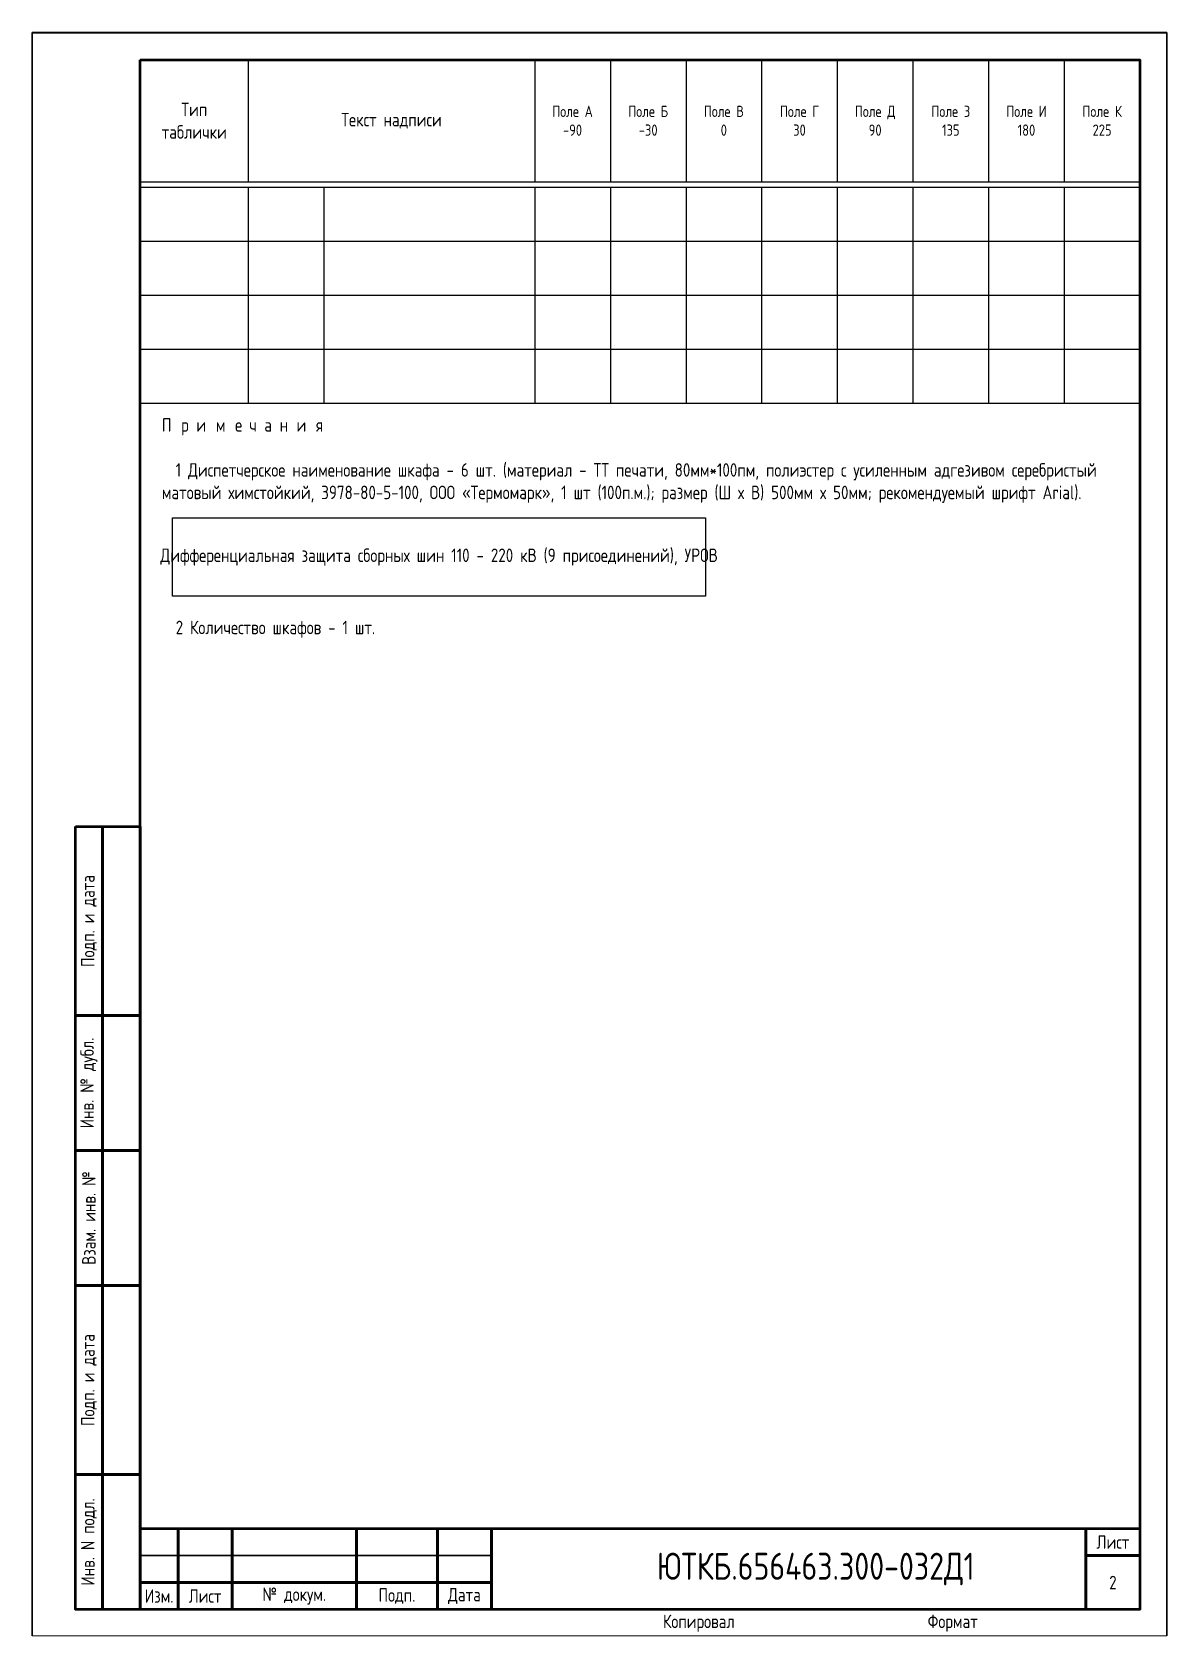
# Paper-space layout 'A4-3' of a CAD drawing. Header units: millimetres. Extents: x -322 to -204, y 22 to 188.
# The model-space entities are those that its viewports show. They can reach past a viewport. Long polylines and large blocks are cut down to what shows.
import ezdxf

# ---------------------------------------------------------------- set-up
doc = ezdxf.new("R2010")
doc.units = ezdxf.units.MM
doc.styles.add('Gost type A_2.5', font='GOST_0.TTF', dxfattribs={"height": 2.5})
doc.styles.add('Gost_type_A', font='GOST_0.TTF')

# ---------------------------------------------------------------- blocks, each defined once
blk = doc.blocks.new('Формат_А4')
blk.add_lwpolyline([(0, 297), (0, 0), (-210, 0), (-210, 297)], close=True)
at = {"lineweight": 50}
blk.add_lwpolyline([(-190, 292), (-5, 292), (-5, 5), (-190, 5)], close=True, dxfattribs=at)
blk = doc.blocks.new('Штамп левый нижний')
at = {"lineweight": 50}
for points in [[(-12, 145), (-7, 145), (-7, 110), (-12, 110)], [(-7, 145), (0, 145), (0, 110), (-7, 110)], [(-12, 110), (-7, 110), (-7, 85), (-12, 85)], [(-7, 110), (0, 110), (0, 85), (-7, 85)], [(-12, 85), (-7, 85), (-7, 60), (-12, 60)], [(-7, 85), (0, 85), (0, 60), (-7, 60)], [(-12, 60), (-7, 60), (-7, 25), (-12, 25)], [(-7, 60), (0, 60), (0, 25), (-7, 25)], [(-12, 25), (-7, 25), (-7, 0), (-12, 0)], [(-7, 25), (0, 25), (0, 0), (-7, 0)]]:
    blk.add_lwpolyline(points, close=True, dxfattribs=at)
at = {"char_height": 2.5, "attachment_point": 5, "rotation": 90, "style": 'Gost_type_A'}
for s, insert, width in [('Подп. и дата', (-9.5, 127.5), 35), ('Инв. № дубл.', (-9.5, 97.5), 25), ('Взам. инв. №', (-9.5, 72.5), 25), ('Подп. и дата', (-9.5, 42.5), 35), ('Инв. N подл.', (-9.5, 12.5), 25)]:
    blk.add_mtext(s, dxfattribs=dict(at, insert=insert, width=width))
blk = doc.blocks.new('Штамп малый нижний')
at = {"lineweight": 50}
for points in [[(-185, 15), (-178, 15), (-178, 5), (-185, 5)], [(-178, 15), (-168, 15), (-168, 5), (-178, 5)], [(-168, 15), (-145, 15), (-145, 5), (-168, 5)], [(-145, 15), (-130, 15), (-130, 5), (-145, 5)], [(-130, 15), (-120, 15), (-120, 5), (-130, 5)], [(-120, 15), (-10, 15), (-10, 0), (-120, 0)], [(-10, 15), (0, 15), (0, 10), (-10, 10)], [(-10, 10), (0, 10), (0, 0), (-10, 0)], [(-185, 5), (-178, 5), (-178, 0), (-185, 0)], [(-178, 5), (-168, 5), (-168, 0), (-178, 0)], [(-168, 5), (-145, 5), (-145, 0), (-168, 0)], [(-145, 5), (-130, 5), (-130, 0), (-145, 0)], [(-130, 5), (-120, 5), (-120, 0), (-130, 0)]]:
    blk.add_lwpolyline(points, close=True, dxfattribs=at)
for points in [[(-185, 15), (-178, 15), (-178, 10), (-185, 10)], [(-178, 15), (-168, 15), (-168, 10), (-178, 10)], [(-168, 15), (-145, 15), (-145, 10), (-168, 10)], [(-145, 15), (-130, 15), (-130, 10), (-145, 10)], [(-130, 15), (-120, 15), (-120, 10), (-130, 10)], [(-185, 10), (-178, 10), (-178, 5), (-185, 5)], [(-178, 10), (-168, 10), (-168, 5), (-178, 5)], [(-168, 10), (-145, 10), (-145, 5), (-168, 5)], [(-145, 10), (-130, 10), (-130, 5), (-145, 5)], [(-130, 10), (-120, 10), (-120, 5), (-130, 5)]]:
    blk.add_lwpolyline(points, close=True)
at = {"char_height": 2.5, "style": 'Gost_type_A'}
for s, insert, width, attachment_point in [('Лист', (-5, 12.5), 10, 5), ('Изм.', (-181.5, 2.5), 7, 5), ('Лист', (-173, 2.5), 10, 5), ('№ докум.', (-156.5, 2.5), 23, 5), ('Подп.', (-137.5, 2.5), 15, 5), ('Дата', (-125, 2.5), 10, 5), ('Копировал', (-75, -2.53), 13.1202, 6), ('Формат', (-30, -2.53), 13.1202, 6)]:
    blk.add_mtext(s, dxfattribs=dict(at, insert=insert, width=width, attachment_point=attachment_point))
blk = doc.blocks.new('*T23')
at = {"color": 0, "linetype": 'ByBlock', "lineweight": -2, "transparency": 16777216}
for p, q in [((0, 0), (185, 0)), ((0, 0), (0, -234.37)), ((20, 0), (20, -22.61)), ((73, 0), (73, -22.61)), ((87, 0), (87, -22.61)), ((101, 0), (101, -22.61)), ((115, 0), (115, -22.61)), ((129, 0), (129, -22.61)), ((143, 0), (143, -22.61)), ((157, 0), (157, -22.61)), ((171, 0), (171, -22.61)), ((185, 0), (185, -234.37)), ((210, 0), (395, 0)), ((210, 0), (210, -63.61)), ((230, 0), (230, -22.61)), ((283, 0), (283, -22.61)), ((297, 0), (297, -22.61)), ((311, 0), (311, -22.61)), ((325, 0), (325, -22.61)), ((339, 0), (339, -22.61)), ((353, 0), (353, -22.61)), ((367, 0), (367, -22.61)), ((381, 0), (381, -22.61)), ((395, 0), (395, -63.61)), ((0, -22.61), (185, -22.61)), ((0, -23.61), (185, -23.61)), ((20, -23.61), (20, -234.37)), ((34, -23.61), (34, -234.37)), ((73, -23.61), (73, -234.37)), ((87, -23.61), (87, -234.37)), ((101, -23.61), (101, -234.37)), ((115, -23.61), (115, -234.37)), ((129, -23.61), (129, -234.37)), ((143, -23.61), (143, -234.37)), ((157, -23.61), (157, -234.37)), ((171, -23.61), (171, -234.37)), ((210, -22.61), (395, -22.61)), ((210, -23.61), (395, -23.61)), ((230, -23.61), (230, -63.61)), ((244, -23.61), (244, -63.61)), ((283, -23.61), (283, -63.61)), ((297, -23.61), (297, -63.61)), ((311, -23.61), (311, -63.61)), ((325, -23.61), (325, -63.61)), ((339, -23.61), (339, -63.61)), ((353, -23.61), (353, -63.61)), ((367, -23.61), (367, -63.61)), ((381, -23.61), (381, -63.61)), ((0, -33.61), (185, -33.61)), ((210, -33.61), (395, -33.61)), ((0, -43.61), (185, -43.61)), ((210, -43.61), (395, -43.61)), ((0, -53.61), (185, -53.61)), ((210, -53.61), (395, -53.61)), ((0, -63.61), (185, -63.61)), ((210, -63.61), (395, -63.61)), ((0, -73.61), (185, -73.61)), ((0, -83.61), (185, -83.61)), ((0, -93.61), (185, -93.61)), ((0, -103.61), (185, -103.61)), ((0, -113.61), (185, -113.61)), ((0, -123.61), (185, -123.61)), ((0, -133.61), (185, -133.61)), ((0, -143.61), (185, -143.61)), ((0, -153.61), (185, -153.61)), ((0, -163.61), (185, -163.61)), ((0, -173.61), (185, -173.61)), ((0, -183.61), (185, -183.61)), ((0, -193.61), (185, -193.61)), ((0, -203.61), (185, -203.61)), ((0, -213.99), (185, -213.99)), ((0, -224.37), (185, -224.37)), ((0, -234.37), (185, -234.37))]:
    blk.add_line(p, q, dxfattribs=at)
at = {"color": 0, "transparency": 16777216, "char_height": 2.5, "attachment_point": 5}
for s, insert, width, style in [('Тип таблички', (10, -11.3), 17, 'Gost_type_A'), ('{\\H0.83333x;\\C256;Поле А \\P-90}', (80, -11.3), 11, 'Gost_type_A'), ('{\\H0.83333x;\\C256;Поле Б\\P-30}', (94, -11.3), 11, 'Gost_type_A'), ('{\\H0.83333x;\\C256;Поле В\\P0}', (108, -11.3), 11, 'Gost_type_A'), ('{\\H0.83333x;\\C256;Поле Г\\P30}', (122, -11.3), 11, 'Gost_type_A'), ('{\\H0.83333x;\\C256;Поле Д\\P90}', (136, -11.3), 11, 'Gost_type_A'), ('{\\H0.83333x;\\C256;Поле З\\P135}', (150, -11.3), 11, 'Gost_type_A'), ('{\\H0.83333x;\\C256;Поле И\\P180}', (164, -11.3), 11, 'Gost_type_A'), ('{\\H0.83333x;\\C256;Поле К\\P225}', (178, -11.3), 11, 'Gost_type_A'), ('Тип таблички', (220, -11.3), 17, 'Gost_type_A'), ('{\\H0.83333x;\\C256;Поле А \\P-90}', (290, -11.3), 11, 'Gost_type_A'), ('{\\H0.83333x;\\C256;Поле Б\\P-30}', (304, -11.3), 11, 'Gost_type_A'), ('{\\H0.83333x;\\C256;Поле В\\P0}', (318, -11.3), 11, 'Gost_type_A'), ('{\\H0.83333x;\\C256;Поле Г\\P30}', (332, -11.3), 11, 'Gost_type_A'), ('{\\H0.83333x;\\C256;Поле Д\\P90}', (346, -11.3), 11, 'Gost_type_A'), ('{\\H0.83333x;\\C256;Поле З\\P135}', (360, -11.3), 11, 'Gost_type_A'), ('{\\H0.83333x;\\C256;Поле И\\P180}', (374, -11.3), 11, 'Gost_type_A'), ('{\\H0.83333x;\\C256;Поле К\\P225}', (388, -11.3), 11, 'Gost_type_A'), ('Текст надписи', (46.5, -11.3), 50, 'Gost_type_A'), ('Текст надписи', (256.5, -11.3), 50, 'Gost_type_A'), ('Карман\\P50х25', (10, -28.61), 17, 'Gost_type_A'), ('A1', (27, -28.61), 11, 'Gost type A_2.5'), ('ИЭУ', (53.5, -28.61), 36, 'Gost type A_2.5'), ('Карман\\P50х25', (10, -38.61), 17, 'Gost_type_A'), ('A2', (27, -38.61), 11, 'Gost type A_2.5'), ('ИЭУ', (53.5, -38.61), 36, 'Gost type A_2.5'), ('Карман\\P50х25', (10, -48.61), 17, 'Gost_type_A'), ('A3', (27, -48.61), 11, 'Gost type A_2.5'), ('ИЭУ', (53.5, -48.61), 36, 'Gost type A_2.5'), ('Карман\\P50х25', (10, -58.61), 17, 'Gost_type_A'), ('A1.1', (27, -58.61), 11, 'Gost type A_2.5'), ('ИЧМ ИЭУ', (53.5, -58.61), 36, 'Gost type A_2.5'), ('Карман\\P50х25', (10, -68.61), 17, 'Gost_type_A'), ('A2.1', (27, -68.61), 11, 'Gost type A_2.5'), ('ИЧМ ИЭУ', (53.5, -68.61), 36, 'Gost type A_2.5'), ('Карман\\P50х25', (10, -78.61), 17, 'Gost_type_A'), ('A3.1', (27, -78.61), 11, 'Gost type A_2.5'), ('ИЧМ ИЭУ', (53.5, -78.61), 36, 'Gost type A_2.5'), ('Карман\\P50х25', (10, -88.61), 17, 'Gost_type_A'), ('HL1', (27, -88.61), 11, 'Gost type A_2.5'), ('Вызов', (53.5, -88.61), 36, 'Gost type A_2.5'), ('Карман\\P50х25', (10, -98.61), 17, 'Gost_type_A'), ('SG1', (27, -98.61), 11, 'Gost_type_A'), ('{\\C256;Цепи переменного тока В1}', (53.5, -98.61), 36, 'Gost_type_A'), ('Карман\\P50х25', (10, -108.61), 17, 'Gost_type_A'), ('SG2', (27, -108.61), 11, 'Gost_type_A'), ('{\\C256;Цепи переменного тока В2}', (53.5, -108.61), 36, 'Gost_type_A'), ('Карман\\P50х25', (10, -118.61), 17, 'Gost_type_A'), ('SG3', (27, -118.61), 11, 'Gost_type_A'), ('{\\C256;Цепи переменного тока В3}', (53.5, -118.61), 36, 'Gost_type_A'), ('Карман\\P50х25', (10, -128.61), 17, 'Gost_type_A'), ('SG4', (27, -128.61), 11, 'Gost_type_A'), ('{\\C256;Цепи переменного тока В4}', (53.5, -128.61), 36, 'Gost_type_A'), ('Карман\\P50х25', (10, -138.61), 17, 'Gost_type_A'), ('SG5', (27, -138.61), 11, 'Gost_type_A'), ('{\\C256;Цепи переменного тока В5}', (53.5, -138.61), 36, 'Gost_type_A'), ('Карман\\P50х25', (10, -148.61), 17, 'Gost_type_A'), ('SG6', (27, -148.61), 11, 'Gost_type_A'), ('{\\C256;Цепи переменного тока В6}', (53.5, -148.61), 36, 'Gost_type_A'), ('Карман\\P50х25', (10, -158.61), 17, 'Gost_type_A'), ('SG7', (27, -158.61), 11, 'Gost_type_A'), ('{\\C256;Цепи переменного тока В7}', (53.5, -158.61), 36, 'Gost_type_A'), ('Карман\\P50х25', (10, -168.61), 17, 'Gost_type_A'), ('SG8', (27, -168.61), 11, 'Gost_type_A'), ('{\\C256;Цепи переменного тока В8}', (53.5, -168.61), 36, 'Gost_type_A'), ('Карман\\P50х25', (10, -178.61), 17, 'Gost_type_A'), ('SG9', (27, -178.61), 11, 'Gost_type_A'), ('{\\C256;Цепи переменного тока В9}', (53.5, -178.61), 36, 'Gost_type_A'), ('Карман\\P50х25', (10, -188.61), 17, 'Gost_type_A'), ('{\\C256;Цепи переменного тока ШСВ 1 сек.}', (53.5, -188.61), 36, 'Gost_type_A'), ('SG10', (27, -188.61), 11, 'Gost_type_A'), ('Карман\\P50х25', (10, -198.61), 17, 'Gost_type_A'), ('{\\C256;Цепи переменного тока ШСВ 2 сек.}', (53.5, -198.61), 36, 'Gost_type_A'), ('SG11', (27, -198.61), 11, 'Gost_type_A'), ('Карман\\P50х25', (10, -208.8), 17, 'Gost_type_A'), ('SG12', (27, -208.8), 11, 'Gost_type_A'), ('{\\C256;Цепи переменного напряжения 1 секции шин}', (53.5, -208.8), 36, 'Gost_type_A'), ('Карман\\P50х25', (10, -219.18), 17, 'Gost_type_A'), ('{\\C256;Цепи переменного напряжения 2 секции шин}', (53.5, -219.18), 36, 'Gost_type_A'), ('SG13', (27, -219.18), 11, 'Gost_type_A')]:
    blk.add_mtext(s, dxfattribs=dict(at, insert=insert, width=width, style=style))
blk = doc.blocks.new('*T35')
at = {"color": 0, "linetype": 'ByBlock', "lineweight": -2, "transparency": 16777216}
for p, q in [((0, 0), (185, 0)), ((0, 0), (0, -63.61)), ((20, 0), (20, -22.61)), ((73, 0), (73, -22.61)), ((87, 0), (87, -22.61)), ((101, 0), (101, -22.61)), ((115, 0), (115, -22.61)), ((129, 0), (129, -22.61)), ((143, 0), (143, -22.61)), ((157, 0), (157, -22.61)), ((171, 0), (171, -22.61)), ((185, 0), (185, -63.61)), ((0, -22.61), (185, -22.61)), ((0, -23.61), (185, -23.61)), ((20, -23.61), (20, -63.61)), ((34, -23.61), (34, -63.61)), ((73, -23.61), (73, -63.61)), ((87, -23.61), (87, -63.61)), ((101, -23.61), (101, -63.61)), ((115, -23.61), (115, -63.61)), ((129, -23.61), (129, -63.61)), ((143, -23.61), (143, -63.61)), ((157, -23.61), (157, -63.61)), ((171, -23.61), (171, -63.61)), ((0, -33.61), (185, -33.61)), ((0, -43.61), (185, -43.61)), ((0, -53.61), (185, -53.61)), ((0, -63.61), (185, -63.61))]:
    blk.add_line(p, q, dxfattribs=at)
at = {"color": 0, "transparency": 16777216, "char_height": 2.5, "attachment_point": 5, "style": 'Gost_type_A'}
for s, insert, width in [('Тип таблички', (10, -11.3), 17), ('{\\H0.83333x;\\C256;Поле А \\P-90}', (80, -11.3), 11), ('{\\H0.83333x;\\C256;Поле Б\\P-30}', (94, -11.3), 11), ('{\\H0.83333x;\\C256;Поле В\\P0}', (108, -11.3), 11), ('{\\H0.83333x;\\C256;Поле Г\\P30}', (122, -11.3), 11), ('{\\H0.83333x;\\C256;Поле Д\\P90}', (136, -11.3), 11), ('{\\H0.83333x;\\C256;Поле З\\P135}', (150, -11.3), 11), ('{\\H0.83333x;\\C256;Поле И\\P180}', (164, -11.3), 11), ('{\\H0.83333x;\\C256;Поле К\\P225}', (178, -11.3), 11), ('Текст надписи', (46.5, -11.3), 50)]:
    blk.add_mtext(s, dxfattribs=dict(at, insert=insert, width=width))

msp = doc.modelspace()

# ---------------------------------------------------------------- linework, layer by layer
msp.add_lwpolyline([(-604, 207.02), (-505.4, 207.02), (-505.4, 192.52), (-604, 192.52)], close=True)

# ---------------------------------------------------------------- block references
at = {"color": 1}
for name, p in [('Формат_А4', (-630, -0.12)), ('Формат_А4', (-420, -0.12)), ('Формат_А4', (-210, -0.12)), ('Штамп левый нижний', (-610, 4.88)), ('Штамп малый нижний', (-425, 4.88))]:
    msp.add_blockref(name, p, dxfattribs=at)
for name, p in [('*T23', (-820, 291.88)), ('*T35', (-610, 291.88))]:
    msp.add_blockref(name, p)

# ---------------------------------------------------------------- texts
at = {"style": 'Gost_type_A'}
for s, insert, char_height, width, attachment_point in [('\\pxql;{\\T2;\\C0;Примечания\\P\\P\\T1;  1 }Диспетчерское наименование шкафа - 6 шт. (материал - ТТ печати, 80мм*100пм, полиэстер с усиленным адгезивом серебристый матовый химстойкий, 3978-80-5-100, ООО «Термомарк», 1 шт (100п.м.); размер (Ш х В) {\\C6;500}мм х 50мм; рекомендуемый шрифт Arial).\\P\\P\\P\\P\\P\\P  2 Количество шкафов - 1 шт.', (-606, 225.5), 2.5, 175, 1), ('Дифференциальная защита сборных шин 110 - 220 кВ (9 присоединений), УРОВ ', (-554.7, 199.77), 2.5, 98.6, 5), ('ЮТКБ.656463.300-032Д1', (-485, 12.38), 5, 120, 5), ('2', (-430, 9.88), 2.5, 10, 5)]:
    msp.add_mtext(s, dxfattribs=dict(at, insert=insert, char_height=char_height, width=width, attachment_point=attachment_point))

psp = doc.layouts.new('A4-3')

# ---------------------------------------------------------------- viewports
at = {"layer": '0'}
psp.add_viewport(center=(-263.05, 105.01), size=(117.59, 166.304), view_center_point=(-525, 148.5), view_height=297, dxfattribs=at)

doc.saveas('drawing.dxf')
